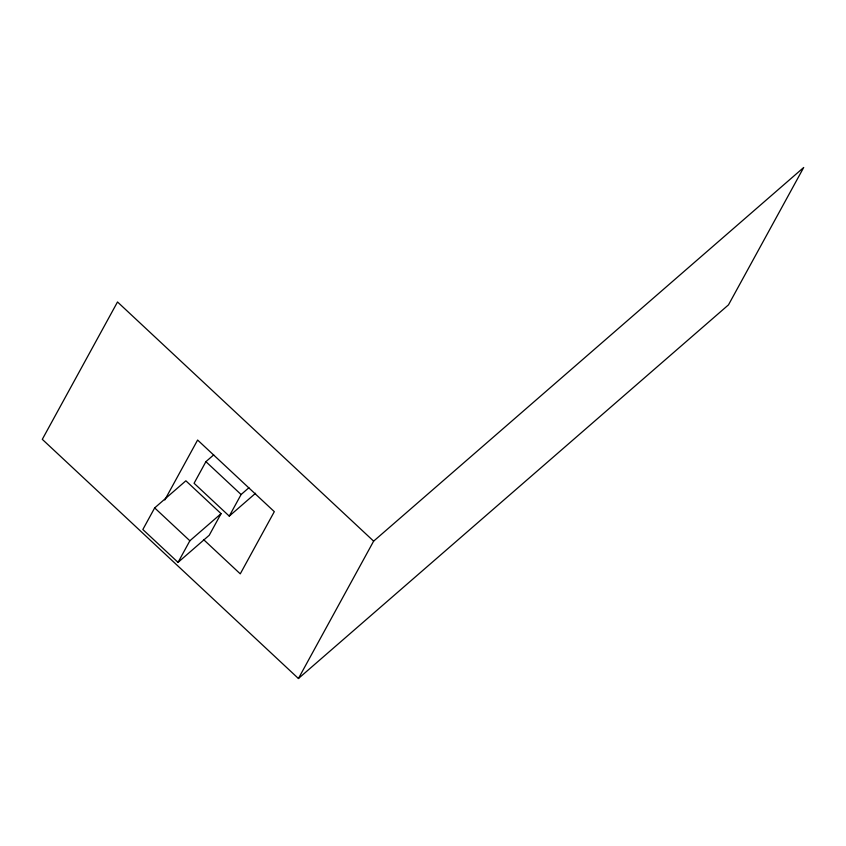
<?xml version="1.0" encoding="UTF-8"?>
<svg xmlns="http://www.w3.org/2000/svg" width="846" height="846" viewBox="0 0 846 846"><rect width="100%" height="100%" fill="white"/><g stroke="black" fill="none" stroke-linecap="round" stroke-linejoin="round"><path stroke-width="1.27" d="M154.67 507.907L142.847 529.511L178.041 562.379L209.237 535.264L221.07 513.659L185.877 480.803L154.67 507.907L189.864 540.774L178.041 562.379M164.79 499.986L197.615 440.036L274.315 511.661L240.264 573.852L203.474 539.494M213.7 454.884L205.906 461.662L194.072 483.267L229.266 516.123L255.598 493.25M229.266 516.123L241.099 494.529L248.893 487.751M298.427 678.513L373.636 541.144L803.7 167.487L728.491 304.856L298.427 678.513L42.3 439.338L117.509 301.969L373.636 541.144M189.864 540.774L221.07 513.659M205.906 461.662L241.099 494.529"/></g></svg>
